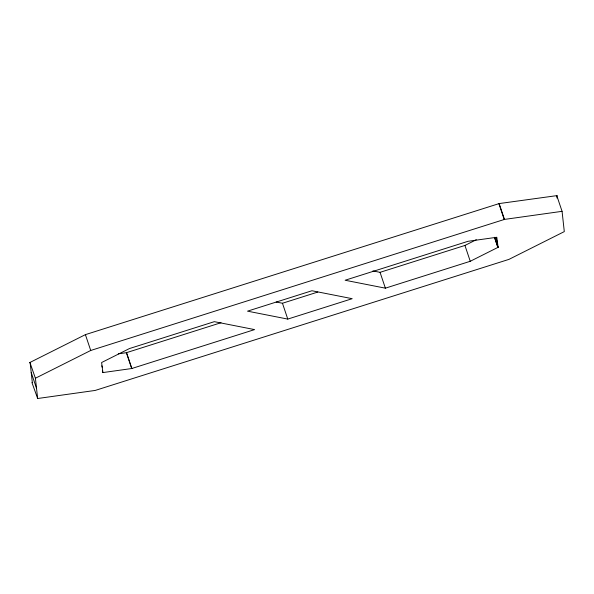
<?xml version="1.0" encoding="UTF-8"?>
<svg xmlns="http://www.w3.org/2000/svg" width="594" height="594" viewBox="0 0 594 594"><rect width="100%" height="100%" fill="white"/><g stroke="black" fill="none" stroke-linecap="round" stroke-linejoin="round"><path stroke-width="0.89" d="M29.938 362.526L35.425 378.319M557.12 195.597L499.168 203.571L85.402 334.637L29.7 362.592L30.101 362.481M562.065 211.33L504.492 219.409L90.726 350.475L35.417 378.237L37.652 398.507L95.226 390.429L508.991 259.363L564.3 231.608L562.065 211.33L556.741 195.493L557.024 198.032M372.898 270.923L380.056 272.334L464.939 245.448L476.321 239.731M498.106 247.304L496.792 237.273L468.005 241.305L345.114 280.242L385.38 288.172L470.255 261.286L498.106 247.304L494.75 237.303M118.295 353.831L126.388 352.695L221.02 322.713M276.195 302.019L282.462 303.252L317.76 292.07M131.712 368.532L254.603 329.596L214.337 321.666L129.462 348.552L101.611 362.533L102.925 372.572L131.712 368.532L126.388 352.695M287.778 319.089L352.205 298.685L311.939 290.748L247.512 311.159L287.778 319.089L282.462 303.252M31.95 382.566L37.652 398.507M499.168 203.571L504.492 219.409M498.886 203.66L504.209 219.498M495.671 237.355L497.356 242.352M494.542 237.362L497.906 247.364M494.55 237.407L497.913 247.408M464.939 245.448L470.255 261.286M380.056 272.334L385.38 288.172M126.529 352.65L131.853 368.488M101.804 365.815L102.361 367.486M102.368 370.901L102.925 372.572M85.402 334.637L90.726 350.475M31.207 372.497L36.531 388.335M30.094 362.392L32.336 382.67"/></g></svg>
